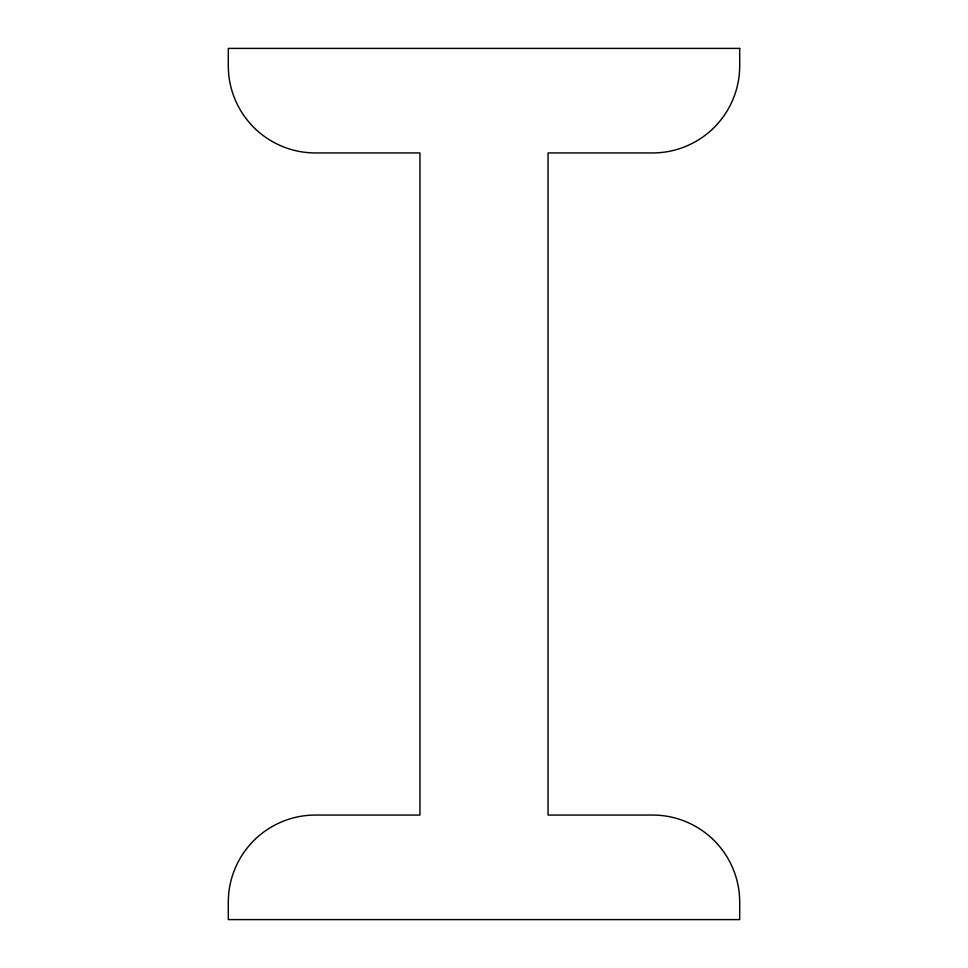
<?xml version="1.0" encoding="UTF-8"?>
<svg xmlns="http://www.w3.org/2000/svg" width="968" height="968" viewBox="0 0 968 968"><rect width="100%" height="100%" fill="white"/><g stroke="black" fill="none" stroke-linecap="round" stroke-linejoin="round"><path stroke-width="1.45" d="M739.697 48.4L228.303 48.4L228.303 65.824A87.12 87.12 0 0 0 315.423 152.944L419.967 152.944L419.967 815.056L315.423 815.056A87.12 87.12 0 0 0 228.303 902.176L228.303 919.6L739.697 919.6L739.697 902.176A87.12 87.12 0 0 0 652.577 815.056L548.033 815.056L548.033 152.944L652.577 152.944A87.12 87.12 0 0 0 739.697 65.824L739.697 48.4"/></g></svg>
